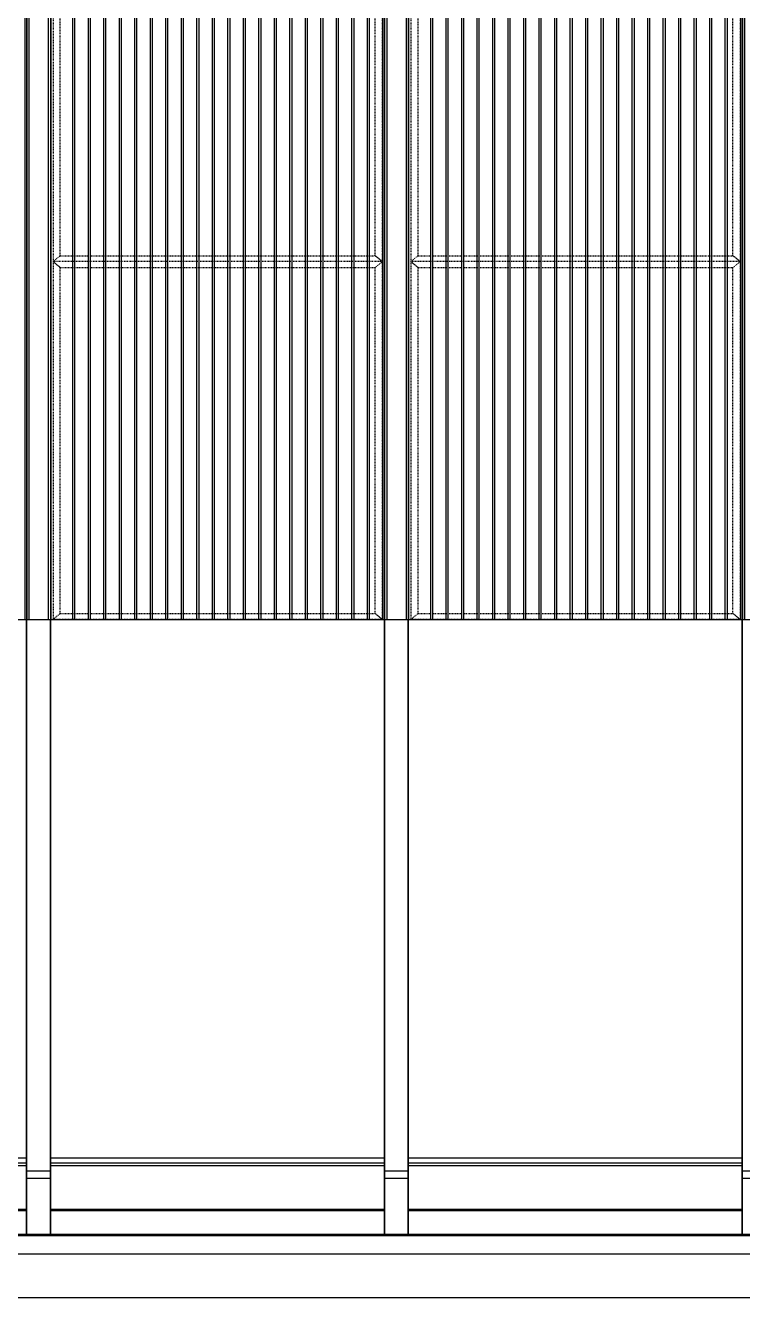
# Model space of a CAD drawing. Header units: millimetres. Extents: x 2519235 to 7246330, y 25937 to 201821.
# Drawn here: x 3137630 to 3140635, y 105490 to 110840 of the extents above; entities that cross this region are included whole.
import ezdxf
from ezdxf.xclip import XClip

# ---------------------------------------------------------------- set-up
doc = ezdxf.new("R2010")
doc.units = ezdxf.units.MM
doc.header["$XCLIPFRAME"] = 0
doc.set_wipeout_variables(frame=1)
for name, pattern in [('ACM_Grid2', [9, 6, -1, 1, -1]), ('HIDDEN', [0.375, 0.25, -0.125]), ('HIDDEN2', [4.7625, 3.175, -1.5875]), ('TA_GL_005.00000', [13.75, 5, -1.25, 1.25, -1.25, 5]), ('TA_HL_001.00000', [6.5, 3.55, -2.95])]:
    doc.linetypes.add(name, pattern=pattern)
for name, color, linetype in [('000 - 0_HIDE_OBJ_FRAMING_DEF_SUB_1', 7, 'Continuous'), ('000 - 0_SYM_DWG_GRIDLINE_MAIN_COLOR_251', 7, 'Continuous'), ('010 - ASPG_EXTR_MAIN_COLOR_2', 7, 'Continuous'), ('010 - ASPG_EXTR_WIPEOUT_', 7, 'Continuous'), ('010 - ASPG_FRAMING_MAIN_COLOR_1', 7, 'Continuous'), ('010 - ASPG_FRAMING_SUB_COLOR_2', 7, 'Continuous'), ('010 - ASPG_FRAMING_SUB_COLOR_3', 7, 'Continuous'), ('_[-125x65x6x8', 7, 'Continuous'), ('_PLATE-SC', 7, 'Continuous'), ('_SC -100x100x6x8', 7, 'Continuous'), ('_งานโครงสร้าง', 7, 'Continuous'), ('A-canopy', 7, 'Continuous'), ('G-ANNO-HATCH-G251', 7, 'Continuous'), ('Xref-LOUVER$0$_LOUVER', 7, 'Continuous')]:
    doc.layers.add(name, color=color, linetype=linetype)
doc.layers.add('ACM_Line_Grid Line _Existing__Lw2_', color=7, linetype='ACM_Grid2', lineweight=9)
doc.styles.add('TA', font='', dxfattribs={"height": 4.5})
doc.styles.get('TA').set_extended_font_data('Cordia New')

# ---------------------------------------------------------------- blocks, each defined once
blk = doc.blocks.new('A$C9a10139f')
at = {"layer": '000 - 0_HIDE_OBJ_FRAMING_DEF_SUB_1', "lineweight": 9}
h = blk.add_hatch(dxfattribs=at)
h.set_pattern_fill('FP_25', style=0, pattern_type=2)
h.set_pattern_definition([(90, (2976300.8, 29362.6), (-1500, 9e-14), [])])
h.paths.add_polyline_path([(-43252.8, 2267.6), (-14879, 2267.6), (-14879, 2271.1), (-16149.8, 2271.1), (-16149.8, 2386.3), (-16249.8, 2386.3), (-16249.8, 2271.1), (-17649.8, 2271.1), (-17649.8, 2386.3), (-17749.8, 2386.3), (-17749.8, 2271.1), (-19149.8, 2271.1), (-19149.8, 2386.3), (-19249.8, 2386.3), (-19249.8, 2271.1), (-20649.8, 2271.1), (-20649.8, 2386.3), (-20749.8, 2386.3), (-20749.8, 2271.1), (-22149.8, 2271.1), (-22149.8, 2386.3), (-22249.8, 2386.3), (-22249.8, 2271.1), (-23649.8, 2271.1), (-23649.8, 2386.3), (-23749.8, 2386.3), (-23749.8, 2271.1), (-25149.8, 2271.1), (-25149.8, 2386.3), (-25249.8, 2386.3), (-25249.8, 2271.1), (-26649.8, 2271.1), (-26649.8, 2386.3), (-26749.8, 2386.3), (-26750, 2271.1), (-28149.8, 2271.1), (-28149.8, 2386.3), (-28250, 2386.3), (-28250, 2271.1), (-29650, 2271.1), (-29650, 2386.3), (-29750, 2386.3), (-29750, 2271.1), (-31150, 2271.1), (-31150, 2386.3), (-31250, 2386.3), (-31250, 2271.1), (-32380.8, 2271.1), (-32380.8, 2371.1), (-32650, 2371.9), (-32650, 2386.3), (-40862.4, 2386.3), (-40988.5, 2386.3), (-43210.2, 2269.8)])
h.paths.add_polyline_path([(-14760, 2267.6), (-14760, 2271.1), (-14770, 2271.1), (-14770, 2267.6)])
at = {"layer": '000 - 0_HIDE_OBJ_FRAMING_DEF_SUB_1', "color": 7}
for p, q in [((-28250, 2502.8), (-28149.8, 2502.8)), ((-28250, 2502.8), (-28149.8, 2502.8)), ((-29750, 2397.6), (-29650, 2397.6)), ((-28250, 2402.8), (-28149.8, 2402.8)), ((-28250, 2397.6), (-28149.8, 2397.6)), ((-26749.8, 2397.6), (-26649.8, 2397.6)), ((-14750, 2266.3), (-43636.1, 2266.3)), ((-14774, 2267.6), (-43611.8, 2267.6)), ((-14750, 2190), (-44055.1, 2190)), ((-14700, 1990), (-44480.3, 1990)), ((-14750, 2006.4), (-44055.1, 2006.4)), ((-29575, 1990), (-28226.2, 1990)), ((-28176.2, 1990), (-26825, 1990))]:
    blk.add_line(p, q, dxfattribs=at)
at = {"layer": '000 - 0_HIDE_OBJ_FRAMING_DEF_SUB_1', "color": 7, "lineweight": 9}
for p, q in [((-28226.2, 1990), (-29575, 1990)), ((-26825, 1990), (-28176.2, 1990))]:
    blk.add_line(p, q, dxfattribs=at)
blk = doc.blocks.new('*U996')
at = {"layer": '000 - 0_SYM_DWG_GRIDLINE_MAIN_COLOR_251', "color": 7, "linetype": 'ByBlock', "ltscale": 5}
blk.add_line((20, 0), (-878, 0), dxfattribs=at)
at = {"color": 7, "style": 'TA', "flags": 1}
blk.add_attdef('LOCATION', (6, -6), '', height=4.5, rotation=270, dxfattribs=at)
blk = doc.blocks.new('W-1-PP17-ENT1_REV02_20260415-163734_PP17_ENT1_ELE3_DIMS')
at = {"layer": '000 - 0_SYM_DWG_GRIDLINE_MAIN_COLOR_251', "color": 7, "linetype": 'TA_GL_005.00000', "xscale": 50, "yscale": 50, "zscale": 50, "rotation": 180}
blk.add_blockref('*U996', (-18300, 107040), dxfattribs=at)
blk = doc.blocks.new('Xref-LOUVER$0$A$C4e4e93cb')
at = {"color": 7}
blk.add_wipeout([(10250, 5871.1), (10250, 8480), (28151.2, 8480), (28151.2, 5771.1), (10520.3, 5771.1), (10520.3, 5871.1)], dxfattribs=at).dxf.layer = 'A-canopy'
blk.add_wipeout([(10250, 5871.1), (10250, 8480), (28151.2, 8480), (28151.2, 5771.1), (10520.3, 5771.1), (10520.3, 5871.1)], dxfattribs=at)
at = {"layer": 'A-canopy', "color": 7}
for p, q in [((11750, 8480), (13150, 8480)), ((11750.8, 8480), (13150, 8480)), ((13150.8, 8480), (13100, 8480)), ((13150.8, 8480), (13100, 8480)), ((13150, 8480), (13150, 7891.1)), ((13150, 7891.1), (13150, 8455)), ((13150, 8455), (13150, 8240)), ((13248.8, 8480), (13152.8, 8480)), ((13248.8, 8480), (13152.8, 8480)), ((13250, 7891.1), (13250, 8480)), ((13250, 8480), (14650, 8480)), ((13250, 8240), (13250, 8455)), ((13250, 8455), (13250, 7891.1)), ((13300, 8480), (13250.8, 8480)), ((13300, 8480), (13250.8, 8480)), ((13250.8, 8480), (14650, 8480)), ((14650.8, 8480), (14600.2, 8480)), ((14650.8, 8480), (14600.2, 8480)), ((14650, 8480), (14650, 7891.1)), ((14650, 7891.1), (14650, 8455)), ((14650, 8455), (14650, 8240)), ((14748.8, 8480), (14652.8, 8480)), ((14748.8, 8480), (14652.8, 8480)), ((14750.2, 7891.1), (14750.2, 8480)), ((14750.2, 8480), (16150.2, 8480)), ((14750.2, 8240), (14750.2, 8455)), ((14750.2, 8455), (14750.2, 7891.1)), ((14800.2, 8480), (14750.8, 8480)), ((14800.2, 8480), (14750.8, 8480)), ((14750.8, 8480), (16150.2, 8480)), ((16150.8, 8480), (16100.2, 8480)), ((16150.8, 8480), (16100.2, 8480)), ((16150.2, 8480), (16150.2, 7891.1)), ((16150.2, 7891.1), (16150.2, 8455)), ((16150.2, 8455), (16150.2, 8240)), ((13152.8, 8365), (13150.8, 8365)), ((13250, 8365), (13248.8, 8365)), ((14652.8, 8365), (14650.8, 8365)), ((14750.2, 8365), (14748.8, 8365)), ((16152.8, 8365), (16150.8, 8365)), ((13150, 6066.1), (13150, 7891.1)), ((13150, 7891.1), (13150, 6091.1)), ((13250, 6091.1), (13250, 7891.1)), ((13250, 7891.1), (13250, 6066.1)), ((14650, 6066.1), (14650, 7891.1)), ((14650, 7891.1), (14650, 6091.1)), ((14750.2, 6091.1), (14750.2, 7891.1)), ((14750.2, 7891.1), (14750.2, 6066.1)), ((16150.2, 6066.1), (16150.2, 7891.1)), ((16150.2, 7891.1), (16150.2, 6091.1)), ((13150, 6091.1), (11750, 6091.1)), ((11750, 6071.1), (13150, 6071.1)), ((11750, 6071.1), (13150, 6071.1)), ((11750, 6060.2), (13150, 6060.2)), ((13150, 6091.1), (13150, 6071.1)), ((13150, 6071.1), (13150, 6060.2)), ((13150, 5896.1), (13150, 6066.1)), ((13150, 6060.2), (13150, 6058.1)), ((13150, 6058.1), (13150, 5877.1)), ((13150, 6048.6), (13150, 6036.1)), ((13150, 6036.1), (13150, 6046.6)), ((13250, 6071.1), (13250, 6091.1)), ((14650, 6091.1), (13250, 6091.1)), ((13250, 6060.2), (13250, 6071.1)), ((13250, 6071.1), (14650, 6071.1)), ((13250, 6071.1), (14650, 6071.1)), ((13250, 6066.1), (13250, 5896.1)), ((13250, 6058.1), (13250, 6060.2)), ((13250, 6060.2), (14650, 6060.2)), ((13250, 5877.1), (13250, 6058.1)), ((13250, 6036.1), (13250, 6048.6)), ((13250, 6046.6), (13250, 6036.1)), ((14650, 6091.1), (14650, 6071.1)), ((14650, 6071.1), (14650, 6060.2)), ((14650, 5896.1), (14650, 6066.1)), ((14650, 6060.2), (14650, 6058.1)), ((14650, 6058.1), (14650, 5877.1)), ((14650, 6048.6), (14650, 6036.1)), ((14650, 6036.1), (14650, 6046.6)), ((14750.2, 6071.1), (14750.2, 6091.1)), ((16150.2, 6091.1), (14750.2, 6091.1)), ((14750.2, 6060.2), (14750.2, 6071.1)), ((14750.2, 6071.1), (16150.2, 6071.1)), ((14750.2, 6071.1), (16150.2, 6071.1)), ((14750.2, 6066.1), (14750.2, 5896.1)), ((14750.2, 6058.1), (14750.2, 6060.2)), ((14750.2, 6060.2), (16150.2, 6060.2)), ((14750.2, 5877.1), (14750.2, 6058.1)), ((14750.2, 6036.1), (14750.2, 6048.6)), ((14750.2, 6046.6), (14750.2, 6036.1)), ((16150.2, 6091.1), (16150.2, 6071.1)), ((16150.2, 6071.1), (16150.2, 6060.2)), ((16150.2, 5896.1), (16150.2, 6066.1)), ((16150.2, 6060.2), (16150.2, 6058.1)), ((16150.2, 6058.1), (16150.2, 5877.1)), ((16150.2, 6048.6), (16150.2, 6036.1)), ((16150.2, 6036.1), (16150.2, 6046.6)), ((13250, 6036.1), (13150, 6036.1)), ((13250, 6036.1), (13150, 6036.1)), ((13150, 5771.1), (13150, 6006.1)), ((13150, 6006.1), (13150, 5896.1)), ((13250, 6006.1), (13150, 6006.1)), ((13250, 6006.1), (13150, 6006.1)), ((13250, 5896.1), (13250, 6006.1)), ((13250, 6006.1), (13250, 5771.1)), ((14750.2, 6036.1), (14650, 6036.1)), ((14750.2, 6036.1), (14650, 6036.1)), ((14650, 5771.1), (14650, 6006.1)), ((14650, 6006.1), (14650, 5896.1)), ((14750.2, 6006.1), (14650, 6006.1)), ((14750.2, 6006.1), (14650, 6006.1)), ((14750.2, 5896.1), (14750.2, 6006.1)), ((14750.2, 6006.1), (14750.2, 5771.1)), ((16250.2, 6036.1), (16150.2, 6036.1)), ((16250.2, 6036.1), (16150.2, 6036.1)), ((16150.2, 5771.1), (16150.2, 6006.1)), ((16150.2, 6006.1), (16150.2, 5896.1)), ((16250.2, 6006.1), (16150.2, 6006.1)), ((16250.2, 6006.1), (16150.2, 6006.1)), ((11750, 5877.1), (13150, 5877.1)), ((11750, 5877.1), (13150, 5877.1)), ((11750, 5871.1), (13150, 5871.1)), ((11750, 5871.1), (13150, 5871.1)), ((13150, 5877.1), (13150, 5871.1)), ((13150, 5871.8), (13150, 5872.8)), ((13150, 5872.8), (13150, 5871.9)), ((13150, 5871.1), (13150, 5771.1)), ((13250, 5871.1), (13250, 5877.1)), ((13250, 5877.1), (14650, 5877.1)), ((13250, 5877.1), (14650, 5877.1)), ((13250, 5871.9), (13250, 5872.8)), ((13250, 5872.8), (13250, 5871.8)), ((13250, 5771.1), (13250, 5871.1)), ((13250, 5871.1), (14650, 5871.1)), ((13250, 5871.1), (14650, 5871.1)), ((14650, 5877.1), (14650, 5871.1)), ((14650, 5871.8), (14650, 5872.8)), ((14650, 5872.8), (14650, 5871.9)), ((14650, 5871.1), (14650, 5771.1)), ((14750.2, 5871.1), (14750.2, 5877.1)), ((14750.2, 5877.1), (16150.2, 5877.1)), ((14750.2, 5877.1), (16150.2, 5877.1)), ((14750.2, 5871.9), (14750.2, 5872.8)), ((14750.2, 5872.8), (14750.2, 5871.8)), ((14750.2, 5771.1), (14750.2, 5871.1)), ((14750.2, 5871.1), (16150.2, 5871.1)), ((14750.2, 5871.1), (16150.2, 5871.1)), ((16150.2, 5877.1), (16150.2, 5871.1)), ((16150.2, 5871.8), (16150.2, 5872.8)), ((16150.2, 5872.8), (16150.2, 5871.9)), ((16150.2, 5871.1), (16150.2, 5771.1)), ((11750, 5771.1), (13150, 5771.1)), ((11750, 5771.1), (13150, 5771.1)), ((13250, 5771.1), (14650, 5771.1)), ((13250, 5771.1), (14650, 5771.1)), ((14750.2, 5771.1), (16150.2, 5771.1)), ((14750.2, 5771.1), (16150.2, 5771.1))]:
    blk.add_line(p, q, dxfattribs=at)
blk.add_lwpolyline([(10250, 5871.1), (10250, 8480), (28151.2, 8480), (28151.2, 5771.1), (10520.3, 5771.1), (10520.3, 5871.1)], close=True, dxfattribs=at)
blk = doc.blocks.new('*U92')
at = {"color": 7, "linetype": 'HIDDEN2', "ltscale": 0.3}
blk.add_line((0, -26.5), (-2700, -26.5), dxfattribs=at)
at = {"color": 7}
blk.add_lwpolyline([(0, 32.5), (-2700, 32.5), (-2700, -32.5), (0, -32.5)], close=True, dxfattribs=at)
blk = doc.blocks.new('_PL-01')
at = {"layer": 'G-ANNO-HATCH-G251'}
h = blk.add_hatch(dxfattribs=at)
h.set_pattern_fill('AR-CONC', scale=0.05)
h.set_pattern_definition([(50, (-178564.836, -85577.109), (9.10923345, -0.79695428), [0.9525, -10.4775]), (355, (-178564.836, -85577.109), (-1.76217107, 9.55284226), [0.762, -8.3820292]), (100.4514447, (-178564.077, -85577.176), (7.34706235, 8.7558876), [0.80950044, -8.90451223]), (46.1842, (-178564.836, -85574.569), (13.55395204, -2.1021164), [1.42875, -15.71625]), (96.6355576, (-178563.706, -85574.744), (11.8702067, 12.3713062), [1.2142512, -13.3567804]), (351.184151, (-178564.836, -85574.57), (11.8702067, 12.3713062), [1.1429984, -12.5729866]), (21, (-178563.566, -85575.204), (7.58071956, -5.1132599), [0.9525, -10.4775]), (326, (-178563.566, -85575.204), (3.0901014, 9.2093983), [0.762, -8.382]), (71.451445, (-178562.934, -85575.63), (10.67082096, 4.09613844), [0.80950044, -8.9044969]), (37.5, (-178564.8358, -85577.1093), (0.15443016, 4.227751944), [0, -8.2804, 0, -8.509, 0, -8.41375]), (7.5, (-178564.836, -85577.1093), (3.34098313, 5.00902874), [0, -4.8514, 0, -8.0899, 0, -3.20675]), (327.5, (-178567.668, -85577.1093), (6.77952976, -0.2864372), [0, -3.175, 0, -9.906, 0, -13.1445]), (317.5, (-178568.938, -85577.1093), (7.40645907, 1.27132455), [0, -4.1275, 0, -6.5786, 0, -9.3345])])
h.paths.add_polyline_path([(70, 0), (-70, 0), (-70, -10), (70, -10)])
h = blk.add_hatch(dxfattribs=at)
h.set_pattern_fill('ANSI32', scale=0.5, angle=90)
h.set_pattern_definition([(135, (-178371.5467, -85577.1093), (-3.36759605, -3.36759605), []), (135, (-178371.5467, -85574.8643), (-3.36759605, -3.36759605), [])])
h.paths.add_polyline_path([(70, -10), (-70, -10), (-70, -20), (70, -20)])
at = {"color": 7}
for points in [[(-70, 0), (70, 0), (70, -10), (-70, -10)], [(-70, -10), (70, -10), (70, -20), (-70, -20)]]:
    blk.add_lwpolyline(points, close=True, dxfattribs=at)
at = {"layer": 'ACM_Line_Grid Line _Existing__Lw2_', "color": 7, "lineweight": 20}
blk.add_line((0, 0), (0, -20), dxfattribs=at)
blk = doc.blocks.new('*U56')
at = {"color": 7}
for p, q in [((-3, 1960), (-63, 1960)), ((-57.9, 1955), (-50, 1955)), ((-50, -415), (-50, 1955)), ((-50, 1955), (50, 1955)), ((-24.8, 1931.6), (-24.8, 1918.4)), ((-24.8, 1931.6), (-23.6, 1930.3)), ((-22.4, 1931.6), (-23.6, 1930.3)), ((-23.6, 1930.3), (-23.6, 1919.7)), ((-22.4, 1931.6), (-21.2, 1930.3)), ((-22.4, 1931.6), (-22.4, 1918.4)), ((-20, 1931.6), (-21.2, 1930.3)), ((-21.2, 1930.3), (-21.2, 1919.7)), ((-20, 1931.6), (-18.8, 1930.3)), ((-20, 1931.6), (-20, 1918.4)), ((-17.6, 1935.8), (-18.8, 1935)), ((-18.8, 1935), (-18.8, 1915)), ((-17.6, 1935.8), (-11, 1935.8)), ((-17.6, 1928.6), (-11, 1928.6)), ((-11, 1935.8), (-9.8, 1935)), ((-9.8, 1938.5), (-9.8, 1911.5)), ((-9.8, 1938.5), (-8, 1938.5)), ((-8, 1938.5), (-8, 1911.5)), ((-3, 1955), (-3, 1960)), ((4, 1911.5), (4, 1938.5)), ((5.8, 1938.5), (4, 1938.5)), ((5.8, 1911.5), (5.8, 1938.5)), ((7, 1935.8), (5.8, 1935)), ((13.6, 1935.8), (7, 1935.8)), ((13.6, 1928.6), (7, 1928.6)), ((13.6, 1935.8), (14.8, 1935)), ((14.8, 1915), (14.8, 1935)), ((22.6, 1935.8), (16, 1935.8)), ((22.6, 1928.6), (16, 1928.6)), ((22.6, 1935.8), (23.8, 1935)), ((23.8, 1915), (23.8, 1935)), ((25, 1931.6), (23.8, 1930.3)), ((26.2, 1930.3), (25, 1931.6)), ((25, 1918.4), (25, 1931.6)), ((27.4, 1931.6), (26.2, 1930.3)), ((26.2, 1919.7), (26.2, 1930.3)), ((28.6, 1930.3), (27.4, 1931.6)), ((27.4, 1918.4), (27.4, 1931.6)), ((29.8, 1931.6), (28.6, 1930.3)), ((28.6, 1930.3), (28.6, 1919.7)), ((29.8, 1918.4), (29.8, 1931.6)), ((50, 1955), (50, -415)), ((-24.8, 1918.4), (-23.6, 1919.7)), ((-23.6, 1919.7), (-22.4, 1918.4)), ((-22.4, 1918.4), (-21.2, 1919.7)), ((-21.2, 1919.7), (-20, 1918.4)), ((-20, 1918.4), (-18.8, 1919.7)), ((-17.6, 1914.2), (-18.8, 1915)), ((-17.6, 1921.4), (-11, 1921.4)), ((-17.6, 1914.2), (-11, 1914.2)), ((-11, 1914.2), (-9.8, 1915)), ((-9.8, 1911.5), (-8, 1911.5)), ((5.8, 1911.5), (4, 1911.5)), ((7, 1914.2), (5.8, 1915)), ((13.6, 1921.4), (7, 1921.4)), ((13.6, 1914.2), (7, 1914.2)), ((13.6, 1914.2), (14.8, 1915)), ((22.6, 1921.4), (16, 1921.4)), ((22.6, 1914.2), (16, 1914.2)), ((22.6, 1914.2), (23.8, 1915)), ((25, 1918.4), (23.8, 1919.7)), ((25, 1918.4), (26.2, 1919.7)), ((27.4, 1918.4), (26.2, 1919.7)), ((27.4, 1918.4), (28.6, 1919.7)), ((29.8, 1918.4), (28.6, 1919.7)), ((-17.6, -374.2), (-18.8, -375)), ((-17.6, -374.2), (-11, -374.2)), ((-11, -374.2), (-9.8, -375)), ((-9.8, -398.5), (-9.8, -371.5)), ((-9.8, -371.5), (-8, -371.5)), ((-8, -398.5), (-8, -371.5)), ((4, -371.5), (4, -398.5)), ((5.8, -371.5), (4, -371.5)), ((5.8, -371.5), (5.8, -398.5)), ((7, -374.2), (5.8, -375)), ((13.6, -374.2), (7, -374.2)), ((13.6, -374.2), (14.8, -375)), ((22.6, -374.2), (16, -374.2)), ((22.6, -374.2), (23.8, -375)), ((-3, -420), (-63, -420)), ((-57.9, -415), (-50, -415)), ((-50, -415), (50, -415)), ((-24.8, -391.6), (-24.8, -378.4)), ((-24.8, -378.4), (-23.6, -379.7)), ((-24.8, -391.6), (-23.6, -390.3)), ((-23.6, -379.7), (-22.4, -378.4)), ((-23.6, -390.3), (-23.6, -379.7)), ((-22.4, -391.6), (-23.6, -390.3)), ((-22.4, -378.4), (-21.2, -379.7)), ((-22.4, -391.6), (-22.4, -378.4)), ((-22.4, -391.6), (-21.2, -390.3)), ((-21.2, -379.7), (-20, -378.4)), ((-21.2, -390.3), (-21.2, -379.7)), ((-20, -391.6), (-21.2, -390.3)), ((-20, -378.4), (-18.8, -379.7)), ((-20, -391.6), (-20, -378.4)), ((-20, -391.6), (-18.8, -390.3)), ((-18.8, -395), (-18.8, -375)), ((-17.6, -395.8), (-18.8, -395)), ((-17.6, -381.4), (-11, -381.4)), ((-17.6, -388.6), (-11, -388.6)), ((-17.6, -395.8), (-11, -395.8)), ((-11, -395.8), (-9.8, -395)), ((-9.8, -398.5), (-8, -398.5)), ((-3, -415), (-3, -420)), ((5.8, -398.5), (4, -398.5)), ((7, -395.8), (5.8, -395)), ((13.6, -381.4), (7, -381.4)), ((13.6, -388.6), (7, -388.6)), ((13.6, -395.8), (7, -395.8)), ((13.6, -395.8), (14.8, -395)), ((14.8, -375), (14.8, -395)), ((22.6, -381.4), (16, -381.4)), ((22.6, -388.6), (16, -388.6)), ((22.6, -395.8), (16, -395.8)), ((22.6, -395.8), (23.8, -395)), ((23.8, -375), (23.8, -395)), ((25, -378.4), (23.8, -379.7)), ((25, -391.6), (23.8, -390.3)), ((25, -378.4), (26.2, -379.7)), ((25, -378.4), (25, -391.6)), ((26.2, -390.3), (25, -391.6)), ((27.4, -378.4), (26.2, -379.7)), ((26.2, -379.7), (26.2, -390.3)), ((27.4, -391.6), (26.2, -390.3)), ((27.4, -378.4), (28.6, -379.7)), ((27.4, -378.4), (27.4, -391.6)), ((28.6, -390.3), (27.4, -391.6)), ((29.8, -378.4), (28.6, -379.7)), ((28.6, -390.3), (28.6, -379.7)), ((29.8, -391.6), (28.6, -390.3)), ((29.8, -378.4), (29.8, -391.6))]:
    blk.add_line(p, q, dxfattribs=at)
at = {"color": 7, "linetype": 'HIDDEN'}
for p, q in [((-8, 1950), (-8, 1905.1)), ((-8, -410), (-8, -365.1))]:
    blk.add_line(p, q, dxfattribs=at)
at = {"color": 7, "linetype": 'HIDDEN', "ltscale": 0.1}
for p, q in [((-3, 1955), (-3, -415)), ((3, -415), (3, 1955))]:
    blk.add_line(p, q, dxfattribs=at)
at = {"color": 7}
for points in [[(-17.6, 1935.8, 0.325), (-17.6, 1928.6, 0.325), (-17.6, 1921.4, 0.325), (-17.6, 1914.2, 0.325)], [(-11, 1935.8, -0.325), (-11, 1928.6, -0.325), (-11, 1921.4, -0.325), (-11, 1914.2, -0.325)], [(7, 1914.2, -0.325), (7, 1921.4, -0.325), (7, 1928.6, -0.325), (7, 1935.8, -0.325)], [(13.6, 1914.2, 0.325), (13.6, 1921.4, 0.325), (13.6, 1928.6, 0.325), (13.6, 1935.8, 0.325)], [(22.6, 1914.2, 0.325), (22.6, 1921.4, 0.325), (22.6, 1928.6, 0.325), (22.6, 1935.8, 0.325)], [(-17.6, -395.8, -0.325), (-17.6, -388.6, -0.325), (-17.6, -381.4, -0.325), (-17.6, -374.2, -0.325)], [(-11, -395.8, 0.325), (-11, -388.6, 0.325), (-11, -381.4, 0.325), (-11, -374.2, 0.325)], [(7, -374.2, 0.325), (7, -381.4, 0.325), (7, -388.6, 0.325), (7, -395.8, 0.325)], [(13.6, -374.2, -0.325), (13.6, -381.4, -0.325), (13.6, -388.6, -0.325), (13.6, -395.8, -0.325)], [(22.6, -374.2, -0.325), (22.6, -381.4, -0.325), (22.6, -388.6, -0.325), (22.6, -395.8, -0.325)]]:
    blk.add_lwpolyline(points, format="xyb", dxfattribs=at)
for points in [[(16, 1935.8, 0.325), (16, 1928.6, 0.325), (16, 1921.4, 0.325), (16, 1914.2), (14.8, 1915), (14.8, 1935)], [(16, -395.8, -0.325), (16, -388.6, -0.325), (16, -381.4, -0.325), (16, -374.2), (14.8, -375), (14.8, -395)]]:
    blk.add_lwpolyline(points, format="xyb", close=True, dxfattribs=at)
for centre, radius, start, end in [((-57.2, 1960.9), 5.91, 188.4792, 263.1502), ((-18.3, 1925), 9.29, 134.3223, 225.6777), ((23.3, 1925), 9.29, 314.3223, 45.6777), ((71.5, 1920.9), 47.7, 178.4903, 181.5097), ((-57.2, -420.9), 5.91, 96.8498, 171.5208), ((-18.3, -385), 9.29, 134.3223, 225.6777), ((71.5, -380.9), 47.7, 178.4903, 181.5097), ((23.3, -385), 9.29, 314.3223, 45.6777)]:
    blk.add_arc(centre, radius, start, end, dxfattribs=at)
at = {"color": 7, "linetype": 'HIDDEN'}
for centre, radius, start, end in [((-13, 1950), 5, 0, 90), ((-2.1, 1905.8), 5.91, 186.8498, 261.5208), ((-2.1, -365.8), 5.91, 98.4792, 173.1502), ((-13, -410), 5, 270, 0)]:
    blk.add_arc(centre, radius, start, end, dxfattribs=at)
at = {"layer": 'Defpoints', "color": 7}
blk.add_line((0, 1960), (0, -420), dxfattribs=at)
blk = doc.blocks.new('*U57')
at = {"color": 7}
for p, q in [((-3, 1960), (-63, 1960)), ((-57.9, 1955), (-50, 1955)), ((-50, -395), (-50, 1955)), ((-50, 1955), (50, 1955)), ((-24.8, 1931.6), (-24.8, 1918.4)), ((-24.8, 1931.6), (-23.6, 1930.3)), ((-22.4, 1931.6), (-23.6, 1930.3)), ((-23.6, 1930.3), (-23.6, 1919.7)), ((-22.4, 1931.6), (-21.2, 1930.3)), ((-22.4, 1931.6), (-22.4, 1918.4)), ((-20, 1931.6), (-21.2, 1930.3)), ((-21.2, 1930.3), (-21.2, 1919.7)), ((-20, 1931.6), (-18.8, 1930.3)), ((-20, 1931.6), (-20, 1918.4)), ((-17.6, 1935.8), (-18.8, 1935)), ((-18.8, 1935), (-18.8, 1915)), ((-17.6, 1935.8), (-11, 1935.8)), ((-17.6, 1928.6), (-11, 1928.6)), ((-11, 1935.8), (-9.8, 1935)), ((-9.8, 1938.5), (-9.8, 1911.5)), ((-9.8, 1938.5), (-8, 1938.5)), ((-8, 1938.5), (-8, 1911.5)), ((-3, 1955), (-3, 1960)), ((4, 1911.5), (4, 1938.5)), ((5.8, 1938.5), (4, 1938.5)), ((5.8, 1911.5), (5.8, 1938.5)), ((7, 1935.8), (5.8, 1935)), ((13.6, 1935.8), (7, 1935.8)), ((13.6, 1928.6), (7, 1928.6)), ((13.6, 1935.8), (14.8, 1935)), ((14.8, 1915), (14.8, 1935)), ((22.6, 1935.8), (16, 1935.8)), ((22.6, 1928.6), (16, 1928.6)), ((22.6, 1935.8), (23.8, 1935)), ((23.8, 1915), (23.8, 1935)), ((25, 1931.6), (23.8, 1930.3)), ((26.2, 1930.3), (25, 1931.6)), ((25, 1918.4), (25, 1931.6)), ((27.4, 1931.6), (26.2, 1930.3)), ((26.2, 1919.7), (26.2, 1930.3)), ((28.6, 1930.3), (27.4, 1931.6)), ((27.4, 1918.4), (27.4, 1931.6)), ((29.8, 1931.6), (28.6, 1930.3)), ((28.6, 1930.3), (28.6, 1919.7)), ((29.8, 1918.4), (29.8, 1931.6)), ((50, 1955), (50, -395)), ((-24.8, 1918.4), (-23.6, 1919.7)), ((-23.6, 1919.7), (-22.4, 1918.4)), ((-22.4, 1918.4), (-21.2, 1919.7)), ((-21.2, 1919.7), (-20, 1918.4)), ((-20, 1918.4), (-18.8, 1919.7)), ((-17.6, 1914.2), (-18.8, 1915)), ((-17.6, 1921.4), (-11, 1921.4)), ((-17.6, 1914.2), (-11, 1914.2)), ((-11, 1914.2), (-9.8, 1915)), ((-9.8, 1911.5), (-8, 1911.5)), ((5.8, 1911.5), (4, 1911.5)), ((7, 1914.2), (5.8, 1915)), ((13.6, 1921.4), (7, 1921.4)), ((13.6, 1914.2), (7, 1914.2)), ((13.6, 1914.2), (14.8, 1915)), ((22.6, 1921.4), (16, 1921.4)), ((22.6, 1914.2), (16, 1914.2)), ((22.6, 1914.2), (23.8, 1915)), ((25, 1918.4), (23.8, 1919.7)), ((25, 1918.4), (26.2, 1919.7)), ((27.4, 1918.4), (26.2, 1919.7)), ((27.4, 1918.4), (28.6, 1919.7)), ((29.8, 1918.4), (28.6, 1919.7)), ((-24.8, -371.6), (-24.8, -358.4)), ((-24.8, -358.4), (-23.6, -359.7)), ((-24.8, -371.6), (-23.6, -370.3)), ((-23.6, -359.7), (-22.4, -358.4)), ((-23.6, -370.3), (-23.6, -359.7)), ((-22.4, -371.6), (-23.6, -370.3)), ((-22.4, -358.4), (-21.2, -359.7)), ((-22.4, -371.6), (-22.4, -358.4)), ((-22.4, -371.6), (-21.2, -370.3)), ((-21.2, -359.7), (-20, -358.4)), ((-21.2, -370.3), (-21.2, -359.7)), ((-20, -371.6), (-21.2, -370.3)), ((-20, -358.4), (-18.8, -359.7)), ((-20, -371.6), (-20, -358.4)), ((-20, -371.6), (-18.8, -370.3)), ((-17.6, -354.2), (-18.8, -355)), ((-18.8, -375), (-18.8, -355)), ((-17.6, -354.2), (-11, -354.2)), ((-17.6, -361.4), (-11, -361.4)), ((-17.6, -368.6), (-11, -368.6)), ((-11, -354.2), (-9.8, -355)), ((-9.8, -378.5), (-9.8, -351.5)), ((-9.8, -351.5), (-8, -351.5)), ((-8, -378.5), (-8, -351.5)), ((4, -351.5), (4, -378.5)), ((5.8, -351.5), (4, -351.5)), ((5.8, -351.5), (5.8, -378.5)), ((7, -354.2), (5.8, -355)), ((13.6, -354.2), (7, -354.2)), ((13.6, -361.4), (7, -361.4)), ((13.6, -368.6), (7, -368.6)), ((13.6, -354.2), (14.8, -355)), ((14.8, -355), (14.8, -375)), ((22.6, -354.2), (16, -354.2)), ((22.6, -361.4), (16, -361.4)), ((22.6, -368.6), (16, -368.6)), ((22.6, -354.2), (23.8, -355)), ((23.8, -355), (23.8, -375)), ((25, -358.4), (23.8, -359.7)), ((25, -371.6), (23.8, -370.3)), ((25, -358.4), (26.2, -359.7)), ((25, -358.4), (25, -371.6)), ((26.2, -370.3), (25, -371.6)), ((27.4, -358.4), (26.2, -359.7)), ((26.2, -359.7), (26.2, -370.3)), ((27.4, -371.6), (26.2, -370.3)), ((27.4, -358.4), (28.6, -359.7)), ((27.4, -358.4), (27.4, -371.6)), ((28.6, -370.3), (27.4, -371.6)), ((29.8, -358.4), (28.6, -359.7)), ((28.6, -370.3), (28.6, -359.7)), ((29.8, -371.6), (28.6, -370.3)), ((29.8, -358.4), (29.8, -371.6)), ((-3, -400), (-63, -400)), ((-57.9, -395), (-50, -395)), ((-50, -395), (50, -395)), ((-17.6, -375.8), (-18.8, -375)), ((-17.6, -375.8), (-11, -375.8)), ((-11, -375.8), (-9.8, -375)), ((-9.8, -378.5), (-8, -378.5)), ((-3, -395), (-3, -400)), ((5.8, -378.5), (4, -378.5)), ((7, -375.8), (5.8, -375)), ((13.6, -375.8), (7, -375.8)), ((13.6, -375.8), (14.8, -375)), ((22.6, -375.8), (16, -375.8)), ((22.6, -375.8), (23.8, -375))]:
    blk.add_line(p, q, dxfattribs=at)
at = {"color": 7, "linetype": 'HIDDEN'}
for p, q in [((-8, 1950), (-8, 1905.1)), ((-8, -390), (-8, -345.1))]:
    blk.add_line(p, q, dxfattribs=at)
at = {"color": 7, "linetype": 'HIDDEN', "ltscale": 0.1}
for p, q in [((-3, 1955), (-3, -395)), ((3, -395), (3, 1955))]:
    blk.add_line(p, q, dxfattribs=at)
at = {"color": 7}
for points in [[(-17.6, 1935.8, 0.325), (-17.6, 1928.6, 0.325), (-17.6, 1921.4, 0.325), (-17.6, 1914.2, 0.325)], [(-11, 1935.8, -0.325), (-11, 1928.6, -0.325), (-11, 1921.4, -0.325), (-11, 1914.2, -0.325)], [(7, 1914.2, -0.325), (7, 1921.4, -0.325), (7, 1928.6, -0.325), (7, 1935.8, -0.325)], [(13.6, 1914.2, 0.325), (13.6, 1921.4, 0.325), (13.6, 1928.6, 0.325), (13.6, 1935.8, 0.325)], [(22.6, 1914.2, 0.325), (22.6, 1921.4, 0.325), (22.6, 1928.6, 0.325), (22.6, 1935.8, 0.325)], [(-17.6, -375.8, -0.325), (-17.6, -368.6, -0.325), (-17.6, -361.4, -0.325), (-17.6, -354.2, -0.325)], [(-11, -375.8, 0.325), (-11, -368.6, 0.325), (-11, -361.4, 0.325), (-11, -354.2, 0.325)], [(7, -354.2, 0.325), (7, -361.4, 0.325), (7, -368.6, 0.325), (7, -375.8, 0.325)], [(13.6, -354.2, -0.325), (13.6, -361.4, -0.325), (13.6, -368.6, -0.325), (13.6, -375.8, -0.325)], [(22.6, -354.2, -0.325), (22.6, -361.4, -0.325), (22.6, -368.6, -0.325), (22.6, -375.8, -0.325)]]:
    blk.add_lwpolyline(points, format="xyb", dxfattribs=at)
for points in [[(16, 1935.8, 0.325), (16, 1928.6, 0.325), (16, 1921.4, 0.325), (16, 1914.2), (14.8, 1915), (14.8, 1935)], [(16, -375.8, -0.325), (16, -368.6, -0.325), (16, -361.4, -0.325), (16, -354.2), (14.8, -355), (14.8, -375)]]:
    blk.add_lwpolyline(points, format="xyb", close=True, dxfattribs=at)
for centre, radius, start, end in [((-57.2, 1960.9), 5.91, 188.4792, 263.1502), ((-18.3, 1925), 9.29, 134.3223, 225.6777), ((23.3, 1925), 9.29, 314.3223, 45.6777), ((71.5, 1920.9), 47.7, 178.4903, 181.5097), ((-18.3, -365), 9.29, 134.3223, 225.6777), ((71.5, -360.9), 47.7, 178.4903, 181.5097), ((23.3, -365), 9.29, 314.3223, 45.6777), ((-57.2, -400.9), 5.91, 96.8498, 171.5208)]:
    blk.add_arc(centre, radius, start, end, dxfattribs=at)
at = {"color": 7, "linetype": 'HIDDEN'}
for centre, radius, start, end in [((-13, 1950), 5, 0, 90), ((-2.1, 1905.8), 5.91, 186.8498, 261.5208), ((-2.1, -345.8), 5.91, 98.4792, 173.1502), ((-13, -390), 5, 270, 0)]:
    blk.add_arc(centre, radius, start, end, dxfattribs=at)
at = {"layer": 'Defpoints', "color": 7}
blk.add_line((0, 1960), (0, -400), dxfattribs=at)
blk = doc.blocks.new('W-1-PP17-ENT1_REV02_20260415-163809_PP17_ENT1_SE_ELE3')
at = {"layer": '_งานโครงสร้าง', "color": 7}
for p, q in [((-4975.2, 114340), (-4975.2, 100790)), ((-4800.2, 110840), (-4550.2, 110840)), ((-2225.2, 110840), (-1975.2, 110840)), ((-2225.2, 110840), (-1975.2, 110840)), ((-4975.2, 108140), (-2225.2, 108140))]:
    blk.add_line(p, q, dxfattribs=at)
at = {"layer": '_งานโครงสร้าง', "color": 7, "extrusion": (-1.22465e-16, 1, 0)}
for p, q in [((-4975.2, 110840), (-2225.2, 110840)), ((-2225.2, 110840), (-2225.2, 100790)), ((-4975.2, 110540), (-2225.2, 110540))]:
    blk.add_line(p, q, dxfattribs=at)
at = {"layer": '_งานโครงสร้าง', "color": 7}
blk.add_lwpolyline([(-4975.2, 106940), (-2225.2, 106940), (-2225.2, 105490), (-4975.2, 105490)], close=True, dxfattribs=at)
at = {"layer": '_[-125x65x6x8', "color": 7}
for p in [(-2250.2, 110040), (-2250.2, 108865)]:
    blk.add_blockref('*U92', p, dxfattribs=at)
at = {"layer": '_PLATE-SC', "color": 7}
for p in [(-4675.2, 110540), (-2525.2, 110540)]:
    blk.add_blockref('_PL-01', p, dxfattribs=at)
at = {"layer": '_PLATE-SC', "color": 7, "xscale": -1, "rotation": 180}
for p in [(-4675.2, 108140), (-2525.2, 108140)]:
    blk.add_blockref('_PL-01', p, dxfattribs=at)
at = {"layer": '_SC -100x100x6x8', "color": 7}
for name, p in [('*U56', (-4675.2, 108560)), ('*U57', (-2525.2, 108560))]:
    blk.add_blockref(name, p, dxfattribs=at)
at = {"layer": 'Xref-LOUVER$0$_LOUVER', "color": 7}
blk.add_blockref('Xref-LOUVER$0$A$C4e4e93cb', (-18300, 100000), dxfattribs=at)
blk = doc.blocks.new('*U961')
at = {"color": 7}
blk.add_wipeout([(0, -476.3), (-29580.3, -476.3), (-29580.3, -470.3), (-29530.3, -470.3), (-29530.3, -301.3), (-29780.3, -301.3), (-29780.3, -276.3), (-29355.1, -259.9), (-29355.1, -76.3), (-28936.1, -76.3), (-28936.1, 0), (0, 0)], dxfattribs=at).dxf.layer = 'A-canopy'
at = {"layer": 'A-canopy', "color": 7}
for p, q in [((-28936.1, -76.3), (0, -76.3)), ((-29355.1, -259.9), (0, -259.9))]:
    blk.add_line(p, q, dxfattribs=at)
blk.add_lwpolyline([(0, 0), (-28936.1, 0), (-28936.1, -76.3), (-29355.1, -76.3), (-29355.1, -259.9), (-29780.3, -276.3), (-29780.3, -301.3), (-29530.3, -301.3), (-29530.3, -470.3), (-29580.3, -470.3), (-29580.3, -476.3), (0, -476.3)], dxfattribs=at)
blk.add_lwpolyline([(0, -476.3), (-29580.3, -476.3), (-29580.3, -470.3), (-29530.3, -470.3), (-29530.3, -301.3), (-29780.3, -301.3), (-29780.3, -276.3), (-29355.1, -259.9), (-29355.1, -76.3), (-28936.1, -76.3), (-28936.1, 0), (0, 0)], close=True, dxfattribs=at)
blk = doc.blocks.new('*U3388')
at = {"color": 7}
blk.add_wipeout([(50, 0), (1450, 0), (1450, 3000), (50, 3000)], dxfattribs=at).dxf.layer = '010 - ASPG_EXTR_WIPEOUT_'
at = {"layer": '010 - ASPG_EXTR_MAIN_COLOR_2', "color": 7}
for points in [[(141.5, 0), (151.7, 0), (151.7, 3000), (141.5, 3000)], [(206.5, 0), (216.7, 0), (216.7, 3000), (206.5, 3000)], [(271.5, 0), (281.7, 0), (281.7, 3000), (271.5, 3000)], [(336.5, 0), (346.7, 0), (346.7, 3000), (336.5, 3000)], [(401.5, 0), (411.7, 0), (411.7, 3000), (401.5, 3000)], [(466.5, 0), (476.7, 0), (476.7, 3000), (466.5, 3000)], [(531.5, 0), (541.7, 0), (541.7, 3000), (531.5, 3000)], [(596.5, 0), (606.7, 0), (606.7, 3000), (596.5, 3000)], [(661.5, 0), (671.7, 0), (671.7, 3000), (661.5, 3000)], [(726.5, 0), (736.7, 0), (736.7, 3000), (726.5, 3000)], [(791.5, 0), (801.7, 0), (801.7, 3000), (791.5, 3000)], [(856.5, 0), (866.7, 0), (866.7, 3000), (856.5, 3000)], [(921.5, 0), (931.7, 0), (931.7, 3000), (921.5, 3000)], [(986.5, 0), (996.7, 0), (996.7, 3000), (986.5, 3000)], [(1051.5, 0), (1061.7, 0), (1061.7, 3000), (1051.5, 3000)], [(1116.5, 0), (1126.7, 0), (1126.7, 3000), (1116.5, 3000)], [(1181.5, 0), (1191.7, 0), (1191.7, 3000), (1181.5, 3000)], [(1246.5, 0), (1256.7, 0), (1256.7, 3000), (1246.5, 3000)], [(1311.5, 0), (1321.7, 0), (1321.7, 3000), (1311.5, 3000)], [(1376.5, 0), (1386.7, 0), (1386.7, 3000), (1376.5, 3000)]]:
    blk.add_lwpolyline(points, close=True, dxfattribs=at)
at = {"layer": '010 - ASPG_FRAMING_SUB_COLOR_2', "color": 7}
blk.add_lwpolyline([(50, 0), (1450, 0), (1450, 3000), (50, 3000)], close=True, dxfattribs=at)
at = {"color": 7}
for points in [[(-50, 0), (50, 0), (50, 3000), (-50, 3000)], [(1450, 0), (1550, 0), (1550, 3000), (1450, 3000)]]:
    blk.add_wipeout(points, dxfattribs=at).dxf.layer = '010 - ASPG_EXTR_WIPEOUT_'
at = {"layer": '010 - ASPG_EXTR_MAIN_COLOR_2', "color": 7}
blk.add_lwpolyline([(1441.5, 0), (1451.7, 0), (1451.7, 3000), (1441.5, 3000)], close=True, dxfattribs=at)
at = {"layer": '010 - ASPG_FRAMING_MAIN_COLOR_1', "color": 7}
for points in [[(-50, 0), (-40, 0), (-40, 3000), (-50, 3000)], [(40, 0), (50, 0), (50, 3000), (40, 3000)], [(1450, 0), (1460, 0), (1460, 3000), (1450, 3000)], [(1540, 0), (1550, 0), (1550, 3000), (1540, 3000)]]:
    blk.add_lwpolyline(points, close=True, dxfattribs=at)
at = {"layer": '010 - ASPG_FRAMING_SUB_COLOR_2', "color": 7}
for points in [[(-50, 0), (50, 0), (50, 3000), (-50, 3000)], [(1450, 0), (1550, 0), (1550, 3000), (1450, 3000)]]:
    blk.add_lwpolyline(points, close=True, dxfattribs=at)
blk = doc.blocks.new('*U3389')
at = {"layer": '010 - ASPG_FRAMING_SUB_COLOR_3', "color": 7, "linetype": 'ByBlock'}
for points in [[(0, 0), (0, 1380), (25, 1350), (25, 30), (0, 0)], [(1500, 1380), (0, 1380), (25, 1350), (1475, 1350)], [(1500, 0), (1500, 1380), (1475, 1350), (1475, 30), (1500, 0)], [(25, 30), (1475, 30), (1500, 0), (0, 0), (25, 30)]]:
    blk.add_lwpolyline(points, close=True, dxfattribs=at)
blk = doc.blocks.new('W-1-PP17-ENT1_REV02_20260417-030348_PP17_ENT_ASPG_ELE3')
at = {"color": 7}
blk.add_blockref('*U3388', (-6599, 108350), dxfattribs=at)
blk.add_blockref('*U3388', (-5099, 108350), dxfattribs=at)
blk.add_blockref('*U3388', (-3599, 108350), dxfattribs=at)
at = {"color": 7, "linetype": 'TA_HL_001.00000', "rotation": 90}
for p in [(-3659, 109850), (-2159, 109850), (-3659, 108350), (-2159, 108350)]:
    blk.add_blockref('*U3389', p, dxfattribs=at)

msp = doc.modelspace()

# ---------------------------------------------------------------- block references
at = {"color": 7}
ref = msp.add_blockref('W-1-PP17-ENT1_REV02_20260415-163734_PP17_ENT1_ELE3_DIMS', (3142784.512, 0), dxfattribs=at)
XClip(ref).set_block_clipping_path([(-30746.20774421, 96626.6495575322), (8009.3387503899, 118826.648907504)])
ref = msp.add_blockref('A$C9a10139f', (3167384.512, 103500), dxfattribs=at)
XClip(ref).set_block_clipping_path([(-44584.6829968677, -6873.3504424678), (-16596.2077442068, 14432.3271690989)])

# ---------------------------------------------------------------- next in the draw order: block references
ref = msp.add_blockref('W-1-PP17-ENT1_REV02_20260415-163809_PP17_ENT1_SE_ELE3', (3142784.512, 0), dxfattribs=at)
XClip(ref).set_block_clipping_path([(-27924.5126162572, 96626.6495575322), (8003.79225579, 118826.648907504)])

# ---------------------------------------------------------------- next in the draw order: block references
ref = msp.add_blockref('*U961', (3152684.512, 105766.325), dxfattribs=at)
XClip(ref).set_block_clipping_path([(-37824.5126162572, -9139.6755607187), (-1896.20774421, 13060.3237892531)])

# ---------------------------------------------------------------- next in the draw order: block references
ref = msp.add_blockref('W-1-PP17-ENT1_REV02_20260417-030348_PP17_ENT_ASPG_ELE3', (3142784.512, 0), dxfattribs=at)
XClip(ref).set_block_clipping_path([(-30746.20774421, 96626.6495575322), (8009.3387503899, 118826.648907504)])

doc.saveas('drawing.dxf')
